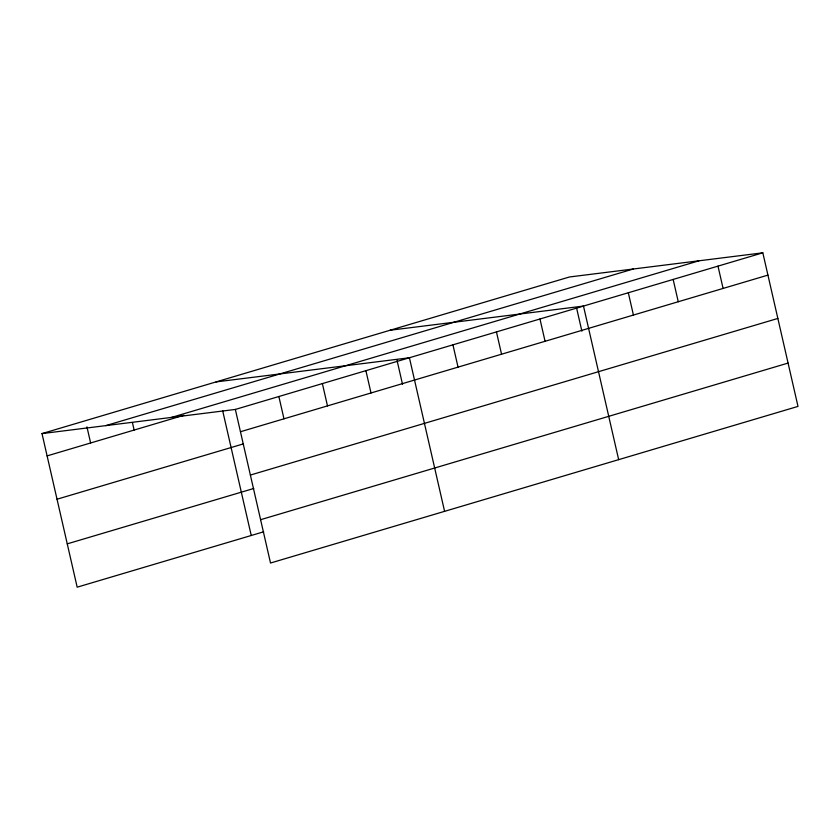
<?xml version="1.0" encoding="UTF-8"?>
<svg xmlns="http://www.w3.org/2000/svg" width="840" height="840" viewBox="0 0 840 840"><rect width="100%" height="100%" fill="white"/><g stroke="black" fill="none" stroke-linecap="round" stroke-linejoin="round"><path stroke-width="1.26" d="M42 433.598L569.478 276.98L762.825 252.819L798 406.403L270.522 563.021L235.347 409.437L42 433.598L77.175 587.181L263.676 531.804M105.808 425.628L633.287 269.01M171.538 417.417L699.017 260.799M47.103 455.899L183.876 415.286M235.347 409.437L762.825 252.819M240.45 431.739L767.928 275.121M57.026 499.223L243.527 443.846M250.373 475.062L777.851 318.444M67.252 543.858L253.754 488.481M260.6 519.697L788.077 363.08M390.138 330.236L583.485 306.075L618.66 459.648M216.069 381.917L409.416 357.756L444.591 511.34M717.99 266.133L723.093 288.435M673.155 279.447L678.258 301.739M628.32 292.761L633.423 315.053M576.629 308.196L581.879 331.128M539.962 318.99L545.076 341.292M496.451 331.916L501.554 354.207M452.928 344.831L458.042 367.132M396.995 360.171L402.538 384.384M365.904 370.681L371.007 392.973M322.381 383.596L327.485 405.899M278.869 396.522L283.973 418.814M222.632 410.582L251.244 535.49M132.436 422.625L134.138 430.048M86.94 426.867L90.626 442.974"/></g></svg>
